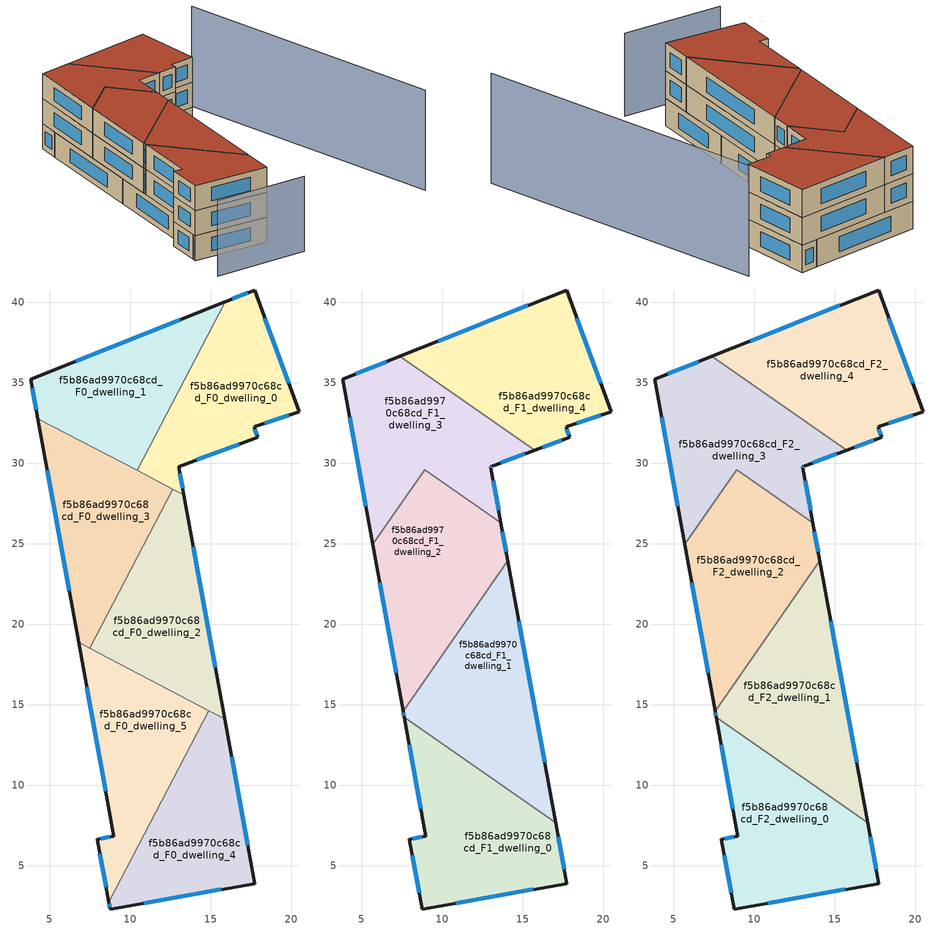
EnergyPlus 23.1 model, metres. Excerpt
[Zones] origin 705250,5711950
f5b86ad9970c68cd_F0_dwelling_0
 floor ground (EU_floor_Construction): 17.73,40.75 20.5,33.2 17.7,32.27 17.92,31.6 13.01,29.79 13.33,28.02 10.43,29.54 15.91,40.02 z0
 wall outside (EU_wall_Construction): 13.33,28.02 13.01,29.79 17.92,31.6 17.7,32.27 20.5,33.2 17.73,40.75 15.91,40.02 z0:3
 wall to f5b86ad9970c68cd_F0_dwelling_1 (EU_wall_Construction): 15.91,40.02 10.43,29.54 z0:3
 wall to f5b86ad9970c68cd_F0_dwelling_3 (EU_wall_Construction): 10.43,29.54 12.66,28.38 z0:3
 wall to f5b86ad9970c68cd_F0_dwelling_2 (EU_wall_Construction): 12.66,28.38 13.33,28.02 z0:3
 window (EU_Window_Construction): 13.26,28.43 13.08,29.38 / 17.31,40.58 16.33,40.19 / 19.86,34.94 18.37,39 / 18.35,32.48 19.85,32.98 / 17.87,31.75 17.75,32.11 / 14.15,30.21 16.78,31.18 z0.69:2.31
f5b86ad9970c68cd_F0_dwelling_1
 floor ground (EU_floor_Construction): 15.91,40.02 10.43,29.54 4.28,32.76 3.83,35.22 z0
 wall outside (EU_wall_Construction): 15.91,40.02 3.83,35.22 4.28,32.76 z0:3
 wall to f5b86ad9970c68cd_F0_dwelling_3 (EU_wall_Construction): 4.28,32.76 10.43,29.54 z0:3
 window (EU_Window_Construction): 3.94,34.65 4.18,33.33 / 13.11,38.91 6.63,36.33 z0.69:2.31
f5b86ad9970c68cd_F0_dwelling_2
 floor ground (EU_floor_Construction): 13.33,28.02 15.88,14.12 7.49,18.51 12.66,28.38 z0
 wall outside (EU_wall_Construction): 15.88,14.12 13.33,28.02 z0:3
 wall to f5b86ad9970c68cd_F0_dwelling_3 (EU_wall_Construction): 12.66,28.38 7.49,18.51 z0:3
 wall to f5b86ad9970c68cd_F0_dwelling_5 (EU_wall_Construction): 7.49,18.51 14.89,14.64 z0:3
 wall to f5b86ad9970c68cd_F0_dwelling_4 (EU_wall_Construction): 14.89,14.64 15.88,14.12 z0:3
 window (EU_Window_Construction): 15.29,17.34 13.92,24.81 z0.69:2.31
f5b86ad9970c68cd_F0_dwelling_3
 floor ground (EU_floor_Construction): 12.66,28.38 7.49,18.51 6.81,18.87 4.28,32.76 z0
 wall outside (EU_wall_Construction): 4.28,32.76 6.81,18.87 z0:3
 wall to f5b86ad9970c68cd_F0_dwelling_5 (EU_wall_Construction): 6.81,18.87 7.49,18.51 z0:3
 window (EU_Window_Construction): 4.87,29.54 6.22,22.08 z0.69:2.31
f5b86ad9970c68cd_F0_dwelling_4
 floor ground (EU_floor_Construction): 15.88,14.12 17.75,3.9 8.76,2.32 8.68,2.75 14.89,14.64 z0
 wall outside (EU_wall_Construction): 8.68,2.75 8.76,2.32 17.75,3.9 15.88,14.12 z0:3
 wall to f5b86ad9970c68cd_F0_dwelling_5 (EU_wall_Construction): 14.89,14.64 8.68,2.75 z0:3
 window (EU_Window_Construction): 17.32,6.26 16.31,11.76 / 10.84,2.68 15.67,3.53 / 8.7,2.65 8.74,2.42 z0.69:2.31
f5b86ad9970c68cd_F0_dwelling_5
 floor ground (EU_floor_Construction): 14.89,14.64 8.68,2.75 7.95,6.65 8.99,6.84 6.81,18.87 z0
 wall outside (EU_wall_Construction): 6.81,18.87 8.99,6.84 7.95,6.65 8.68,2.75 z0:3
 window (EU_Window_Construction): 8.12,5.75 8.51,3.65 / 8.75,6.8 8.19,6.7 / 7.31,16.08 8.49,9.62 z0.69:2.31
f5b86ad9970c68cd_F1_dwelling_0
 floor to f5b86ad9970c68cd_F0_dwelling_4 (EU_floor_Construction): 17.06,7.68 17.75,3.9 8.76,2.32 8.68,2.75 12.8,10.64 z3
 floor to f5b86ad9970c68cd_F0_dwelling_5 (EU_floor_Construction): 12.8,10.64 8.68,2.75 7.95,6.65 8.99,6.84 7.65,14.22 z3
 wall outside (EU_wall_Construction): 7.65,14.22 8.99,6.84 7.95,6.65 8.76,2.32 17.75,3.9 17.06,7.68 z3:6
 wall to f5b86ad9970c68cd_F1_dwelling_1 (EU_wall_Construction): 17.06,7.68 7.65,14.22 z3:6
 window (EU_Window_Construction): 17.59,4.77 17.22,6.8 / 10.84,2.68 15.67,3.53 / 8.14,5.65 8.57,3.32 / 8.75,6.8 8.19,6.7 / 7.96,12.51 8.68,8.55 z3.69:5.31
f5b86ad9970c68cd_F1_dwelling_1
 floor to f5b86ad9970c68cd_F0_dwelling_2 (EU_floor_Construction): 14.08,23.94 15.88,14.12 9.55,17.43 z3
 floor to f5b86ad9970c68cd_F0_dwelling_4 (EU_floor_Construction): 15.88,14.12 17.06,7.68 12.8,10.64 14.89,14.64 z3
 floor to f5b86ad9970c68cd_F0_dwelling_5 (EU_floor_Construction): 14.89,14.64 12.8,10.64 7.65,14.22 7.58,14.6 9.55,17.43 z3
 wall outside (EU_wall_Construction): 17.06,7.68 14.08,23.94 / 7.58,14.59 7.65,14.22 z3:6
 wall to f5b86ad9970c68cd_F1_dwelling_2 (EU_wall_Construction): 14.08,23.94 7.58,14.59 z3:6
 window (EU_Window_Construction): 16.37,11.44 14.77,20.18 / 7.6,14.51 7.64,14.3 z3.69:5.31
f5b86ad9970c68cd_F1_dwelling_2
 floor to f5b86ad9970c68cd_F0_dwelling_3 (EU_floor_Construction): 12.12,27.35 7.49,18.51 6.81,18.87 5.7,24.96 8.91,29.58 z3
 floor to f5b86ad9970c68cd_F0_dwelling_2 (EU_floor_Construction): 13.65,26.29 14.08,23.94 9.55,17.43 7.49,18.51 12.12,27.35 z3
 floor to f5b86ad9970c68cd_F0_dwelling_5 (EU_floor_Construction): 9.55,17.43 7.58,14.6 6.81,18.87 z3
 wall outside (EU_wall_Construction): 5.7,24.96 7.58,14.59 / 14.08,23.94 13.65,26.29 z3:6
 wall to f5b86ad9970c68cd_F1_dwelling_3 (EU_wall_Construction): 13.65,26.29 8.91,29.58 5.7,24.96 z3:6
 window (EU_Window_Construction): 6.13,22.56 7.15,16.99 / 13.98,24.49 13.75,25.75 z3.69:5.31
f5b86ad9970c68cd_F1_dwelling_3
 floor to f5b86ad9970c68cd_F0_dwelling_1 (EU_floor_Construction): 12.33,33.18 10.43,29.54 4.28,32.76 3.83,35.22 7.37,36.62 z3
 floor to f5b86ad9970c68cd_F0_dwelling_0 (EU_floor_Construction): 15.75,30.8 13.01,29.79 13.02,29.71 13.33,28.02 10.43,29.54 12.33,33.18 z3
 floor to f5b86ad9970c68cd_F0_dwelling_3 (EU_floor_Construction): 12.66,28.38 12.12,27.35 8.91,29.58 5.7,24.96 4.28,32.76 z3
 floor to f5b86ad9970c68cd_F0_dwelling_2 (EU_floor_Construction): 13.33,28.02 13.65,26.29 12.12,27.35 12.66,28.38 z3
 wall outside (EU_wall_Construction): 7.37,36.62 3.83,35.22 5.7,24.96 / 13.65,26.29 13.02,29.71 13.01,29.79 15.75,30.8 z3:6
 wall to f5b86ad9970c68cd_F1_dwelling_4 (EU_wall_Construction): 15.75,30.8 7.37,36.62 z3:6
 window (EU_Window_Construction): 4.27,32.84 5.27,27.33 / 6.55,36.3 4.65,35.54 / 13.64,30.02 15.12,30.56 / 13.02,29.73 13.01,29.77 / 13.51,27.08 13.17,28.92 z3.69:5.31
f5b86ad9970c68cd_F1_dwelling_4
 floor to f5b86ad9970c68cd_F0_dwelling_0 (EU_floor_Construction): 17.73,40.75 20.5,33.2 17.7,32.27 17.92,31.6 15.75,30.8 12.33,33.18 15.91,40.02 z3
 floor to f5b86ad9970c68cd_F0_dwelling_1 (EU_floor_Construction): 15.91,40.02 12.33,33.18 7.37,36.62 z3
 wall outside (EU_wall_Construction): 15.75,30.8 17.92,31.6 17.7,32.27 20.5,33.2 17.73,40.75 7.37,36.62 z3:6
 window (EU_Window_Construction): 19.86,34.94 18.37,39 / 18.35,32.48 19.85,32.98 / 17.87,31.75 17.75,32.11 / 16.25,30.98 17.42,31.41 / 15.33,39.79 9.77,37.58 z3.69:5.31
f5b86ad9970c68cd_F2_dwelling_0
 floor to f5b86ad9970c68cd_F1_dwelling_0 (EU_floor_Construction): 17.06,7.68 17.75,3.9 8.76,2.32 7.95,6.65 8.99,6.84 7.65,14.22 z6
 wall outside (EU_wall_Construction): 7.65,14.22 8.99,6.84 7.95,6.65 8.76,2.32 17.75,3.9 17.06,7.68 z6:9
 wall to f5b86ad9970c68cd_F2_dwelling_1 (EU_wall_Construction): 17.06,7.68 7.65,14.22 z6:9
 window (EU_Window_Construction): 17.59,4.77 17.22,6.8 / 10.84,2.68 15.67,3.53 / 8.14,5.65 8.57,3.32 / 8.75,6.8 8.19,6.7 / 7.96,12.51 8.68,8.55 z6.69:8.31
 roof outside (EU_roof_Construction): 17.75,3.9 17.06,7.68 7.65,14.22 8.99,6.84 7.95,6.65 8.76,2.32 z9
f5b86ad9970c68cd_F2_dwelling_1
 floor to f5b86ad9970c68cd_F1_dwelling_1 (EU_floor_Construction): 14.08,23.94 17.06,7.68 7.65,14.22 7.58,14.59 z6
 wall outside (EU_wall_Construction): 17.06,7.68 14.08,23.94 / 7.58,14.59 7.65,14.22 z6:9
 wall to f5b86ad9970c68cd_F2_dwelling_2 (EU_wall_Construction): 14.08,23.94 7.58,14.59 z6:9
 window (EU_Window_Construction): 16.37,11.44 14.77,20.18 / 7.6,14.51 7.64,14.3 z6.69:8.31
 roof outside (EU_roof_Construction): 17.06,7.68 14.08,23.94 7.58,14.59 7.65,14.22 z9
f5b86ad9970c68cd_F2_dwelling_2
 floor to f5b86ad9970c68cd_F1_dwelling_2 (EU_floor_Construction): 13.65,26.29 14.08,23.94 7.58,14.59 5.7,24.96 8.91,29.58 z6
 wall outside (EU_wall_Construction): 5.7,24.96 7.58,14.59 / 14.08,23.94 13.65,26.29 z6:9
 wall to f5b86ad9970c68cd_F2_dwelling_3 (EU_wall_Construction): 13.65,26.29 8.91,29.58 5.7,24.96 z6:9
 window (EU_Window_Construction): 6.13,22.56 7.15,16.99 / 13.98,24.49 13.75,25.75 z6.69:8.31
 roof outside (EU_roof_Construction): 7.58,14.59 14.08,23.94 13.65,26.29 8.91,29.58 5.7,24.96 z9
f5b86ad9970c68cd_F2_dwelling_3
 floor to f5b86ad9970c68cd_F1_dwelling_3 (EU_floor_Construction): 15.75,30.8 13.01,29.79 13.02,29.71 13.65,26.29 8.91,29.58 5.7,24.96 3.83,35.22 7.37,36.62 z6
 wall outside (EU_wall_Construction): 7.37,36.62 3.83,35.22 5.7,24.96 / 13.65,26.29 13.02,29.71 13.01,29.79 15.75,30.8 z6:9
 wall to f5b86ad9970c68cd_F2_dwelling_4 (EU_wall_Construction): 15.75,30.8 7.37,36.62 z6:9
 window (EU_Window_Construction): 4.27,32.84 5.27,27.33 / 6.55,36.3 4.65,35.54 / 13.64,30.02 15.12,30.56 / 13.02,29.73 13.01,29.77 / 13.51,27.08 13.17,28.92 z6.69:8.31
 roof outside (EU_roof_Construction): 13.65,26.29 13.02,29.71 13.01,29.79 15.75,30.8 7.37,36.62 3.83,35.22 5.7,24.96 8.91,29.58 z9
f5b86ad9970c68cd_F2_dwelling_4
 floor to f5b86ad9970c68cd_F1_dwelling_4 (EU_floor_Construction): 17.73,40.75 20.5,33.2 17.7,32.27 17.92,31.6 15.75,30.8 7.37,36.62 z6
 wall outside (EU_wall_Construction): 15.75,30.8 17.92,31.6 17.7,32.27 20.5,33.2 17.73,40.75 7.37,36.62 z6:9
 window (EU_Window_Construction): 19.86,34.94 18.37,39 / 18.35,32.48 19.85,32.98 / 17.87,31.75 17.75,32.11 / 16.25,30.98 17.42,31.41 / 15.33,39.79 9.77,37.58 z6.69:8.31
 roof outside (EU_roof_Construction): 20.5,33.2 17.73,40.75 7.37,36.62 15.75,30.8 17.92,31.6 17.7,32.27 z9
shading: 9.61,-2.17 20.71,0.34 z0:9; 38.7,10.12 22.94,39.54 z0:12
[Building]
EU S2 Campaign: North Axis=0; Terrain=City; Solar Distribution=FullExterior
[Site:Location]
London: Latitude=51.5; Longitude=-0.5; Time Zone=0; Elevation=25
[SizingPeriod:WeatherFileDays]
AnnualSizingPeriod: Begin Month=1; Begin Day of Month=1; End Month=12; End Day of Month=31; Day of Week for Start Day=Monday; Use Weather File Daylight Saving Period=No; Use Weather File Rain and Snow Indicators=No
[MATERIAL]
EU_InternalMass_Material: Roughness=MediumRough; Thickness=0.1; Conductivity=1; Density=1800; Specific Heat=900; Thermal Absorptance=0.9; Solar Absorptance=0.7; Visible Absorptance=0.7
[MATERIAL:NOMASS] Roughness=MediumRough; Thermal Absorptance=0.9; Solar Absorptance=0.7; Visible Absorptance=0.7
Name | Thermal Resistance
EU_wall_NoMass | 0.635353
EU_roof_NoMass | 0.675062
EU_floor_NoMass | 1.96382
[WINDOWMATERIAL:SIMPLEGLAZINGSYSTEM]
EU_Window_SimpleGlazing: UFactor=2.96269; Solar Heat Gain Coefficient=0.76; Visible Transmittance=0.76
[CONSTRUCTION]
EU_wall_Construction: EU_wall_NoMass
EU_roof_Construction: EU_roof_NoMass
EU_floor_Construction: EU_floor_NoMass
EU_Window_Construction: EU_Window_SimpleGlazing
EU_InternalMass_Construction: EU_InternalMass_Material
[ZONE] Type=1; Multiplier=1; Ceiling Height=autocalculate; Floor Area=autocalculate; Part of Total Floor Area=Yes
Name | Volume
f5b86ad9970c68cd_F0_dwelling_0 | 170.86
f5b86ad9970c68cd_F1_dwelling_0; f5b86ad9970c68cd_F2_dwelling_0 | 205.016
f5b86ad9970c68cd_F0_dwelling_1 | 170.844
f5b86ad9970c68cd_F1_dwelling_1; f5b86ad9970c68cd_F2_dwelling_1 | 205.003
f5b86ad9970c68cd_F0_dwelling_2 | 170.847
f5b86ad9970c68cd_F1_dwelling_2; f5b86ad9970c68cd_F2_dwelling_2 | 205.02
f5b86ad9970c68cd_F0_dwelling_3 | 170.852
f5b86ad9970c68cd_F1_dwelling_3; f5b86ad9970c68cd_F2_dwelling_3 | 205.042
f5b86ad9970c68cd_F0_dwelling_4 | 170.838
f5b86ad9970c68cd_F1_dwelling_4; f5b86ad9970c68cd_F2_dwelling_4 | 205.014
f5b86ad9970c68cd_F0_dwelling_5 | 170.849
[INTERNALMASS] Construction=EU_InternalMass_Construction
Name | Zone or ZoneList | Surface Area
f5b86ad9970c68cd_F0_dwelling_0_EU_InternalMass | f5b86ad9970c68cd_F0_dwelling_0 | 56.9533
f5b86ad9970c68cd_F0_dwelling_1_EU_InternalMass | f5b86ad9970c68cd_F0_dwelling_1 | 56.9479
f5b86ad9970c68cd_F0_dwelling_2_EU_InternalMass | f5b86ad9970c68cd_F0_dwelling_2 | 56.9488
f5b86ad9970c68cd_F0_dwelling_3_EU_InternalMass | f5b86ad9970c68cd_F0_dwelling_3 | 56.9506
f5b86ad9970c68cd_F0_dwelling_4_EU_InternalMass | f5b86ad9970c68cd_F0_dwelling_4 | 56.946
f5b86ad9970c68cd_F0_dwelling_5_EU_InternalMass | f5b86ad9970c68cd_F0_dwelling_5 | 56.9495
f5b86ad9970c68cd_F1_dwelling_0_EU_InternalMass | f5b86ad9970c68cd_F1_dwelling_0 | 68.3373
f5b86ad9970c68cd_F1_dwelling_1_EU_InternalMass | f5b86ad9970c68cd_F1_dwelling_1 | 68.3394
f5b86ad9970c68cd_F1_dwelling_2_EU_InternalMass | f5b86ad9970c68cd_F1_dwelling_2 | 68.3405
f5b86ad9970c68cd_F1_dwelling_3_EU_InternalMass | f5b86ad9970c68cd_F1_dwelling_3 | 68.3471
f5b86ad9970c68cd_F1_dwelling_4_EU_InternalMass | f5b86ad9970c68cd_F1_dwelling_4 | 68.3405
f5b86ad9970c68cd_F2_dwelling_0_EU_InternalMass | f5b86ad9970c68cd_F2_dwelling_0 | 68.3373
f5b86ad9970c68cd_F2_dwelling_1_EU_InternalMass | f5b86ad9970c68cd_F2_dwelling_1 | 68.3394
f5b86ad9970c68cd_F2_dwelling_2_EU_InternalMass | f5b86ad9970c68cd_F2_dwelling_2 | 68.3405
f5b86ad9970c68cd_F2_dwelling_3_EU_InternalMass | f5b86ad9970c68cd_F2_dwelling_3 | 68.3471
f5b86ad9970c68cd_F2_dwelling_4_EU_InternalMass | f5b86ad9970c68cd_F2_dwelling_4 | 68.3405
[OTHEREQUIPMENT] Fuel Type=Electricity; Design Level Calculation Method=Watts/Area; Power per Zone Floor Area=1; Fraction Latent=0; Fraction Radiant=0; Fraction Lost=0; Carbon Dioxide Generation Rate=0; EndUse Subcategory=EU_Step8_InternalGains
Name | Zone or ZoneList or Space or SpaceList | Schedule
EU_Step8_InternalGain_f5b86ad9970c68cd_F0_dwelling_0_f000 | f5b86ad9970c68cd_F0_dwelling_0 | EU_Step8_GainSchedule_f5b86ad9970c68cd_F0_dwelling_0_f000
EU_Step8_InternalGain_f5b86ad9970c68cd_F0_dwelling_1_f000 | f5b86ad9970c68cd_F0_dwelling_1 | EU_Step8_GainSchedule_f5b86ad9970c68cd_F0_dwelling_1_f000
EU_Step8_InternalGain_f5b86ad9970c68cd_F0_dwelling_2_f000 | f5b86ad9970c68cd_F0_dwelling_2 | EU_Step8_GainSchedule_f5b86ad9970c68cd_F0_dwelling_2_f000
EU_Step8_InternalGain_f5b86ad9970c68cd_F0_dwelling_3_f000 | f5b86ad9970c68cd_F0_dwelling_3 | EU_Step8_GainSchedule_f5b86ad9970c68cd_F0_dwelling_3_f000
EU_Step8_InternalGain_f5b86ad9970c68cd_F0_dwelling_4_f000 | f5b86ad9970c68cd_F0_dwelling_4 | EU_Step8_GainSchedule_f5b86ad9970c68cd_F0_dwelling_4_f000
EU_Step8_InternalGain_f5b86ad9970c68cd_F0_dwelling_5_f000 | f5b86ad9970c68cd_F0_dwelling_5 | EU_Step8_GainSchedule_f5b86ad9970c68cd_F0_dwelling_5_f000
EU_Step8_InternalGain_f5b86ad9970c68cd_F1_dwelling_0_f000 | f5b86ad9970c68cd_F1_dwelling_0 | EU_Step8_GainSchedule_f5b86ad9970c68cd_F1_dwelling_0_f000
EU_Step8_InternalGain_f5b86ad9970c68cd_F1_dwelling_1_f000 | f5b86ad9970c68cd_F1_dwelling_1 | EU_Step8_GainSchedule_f5b86ad9970c68cd_F1_dwelling_1_f000
EU_Step8_InternalGain_f5b86ad9970c68cd_F1_dwelling_2_f000 | f5b86ad9970c68cd_F1_dwelling_2 | EU_Step8_GainSchedule_f5b86ad9970c68cd_F1_dwelling_2_f000
EU_Step8_InternalGain_f5b86ad9970c68cd_F1_dwelling_3_f000 | f5b86ad9970c68cd_F1_dwelling_3 | EU_Step8_GainSchedule_f5b86ad9970c68cd_F1_dwelling_3_f000
EU_Step8_InternalGain_f5b86ad9970c68cd_F1_dwelling_4_f000 | f5b86ad9970c68cd_F1_dwelling_4 | EU_Step8_GainSchedule_f5b86ad9970c68cd_F1_dwelling_4_f000
EU_Step8_InternalGain_f5b86ad9970c68cd_F2_dwelling_0_f000 | f5b86ad9970c68cd_F2_dwelling_0 | EU_Step8_GainSchedule_f5b86ad9970c68cd_F2_dwelling_0_f000
EU_Step8_InternalGain_f5b86ad9970c68cd_F2_dwelling_1_f000 | f5b86ad9970c68cd_F2_dwelling_1 | EU_Step8_GainSchedule_f5b86ad9970c68cd_F2_dwelling_1_f000
EU_Step8_InternalGain_f5b86ad9970c68cd_F2_dwelling_2_f000 | f5b86ad9970c68cd_F2_dwelling_2 | EU_Step8_GainSchedule_f5b86ad9970c68cd_F2_dwelling_2_f000
EU_Step8_InternalGain_f5b86ad9970c68cd_F2_dwelling_3_f000 | f5b86ad9970c68cd_F2_dwelling_3 | EU_Step8_GainSchedule_f5b86ad9970c68cd_F2_dwelling_3_f000
EU_Step8_InternalGain_f5b86ad9970c68cd_F2_dwelling_4_f000 | f5b86ad9970c68cd_F2_dwelling_4 | EU_Step8_GainSchedule_f5b86ad9970c68cd_F2_dwelling_4_f000
[ZONEVENTILATION:DESIGNFLOWRATE] Schedule=EU_AlwaysOn; Design Flow Rate Calculation Method=AirChanges/Hour; Air Changes per Hour=0.555504; Ventilation Type=Natural; Fan Pressure Rise=0; Fan Total Efficiency=1; Constant Term Coefficient=1; Temperature Term Coefficient=0; Velocity Term Coefficient=0; Velocity Squared Term Coefficient=0; Minimum Indoor Temperature=-100; Maximum Indoor Temperature=100; Delta Temperature=-100; Minimum Outdoor Temperature=-100; Maximum Outdoor Temperature=100; Maximum Wind Speed=40
Name | Zone or ZoneList or Space or SpaceList
EU_ConstantAir_f5b86ad9970c68cd_F0_dwelling_0 | f5b86ad9970c68cd_F0_dwelling_0
EU_ConstantAir_f5b86ad9970c68cd_F0_dwelling_1 | f5b86ad9970c68cd_F0_dwelling_1
EU_ConstantAir_f5b86ad9970c68cd_F0_dwelling_2 | f5b86ad9970c68cd_F0_dwelling_2
EU_ConstantAir_f5b86ad9970c68cd_F0_dwelling_3 | f5b86ad9970c68cd_F0_dwelling_3
EU_ConstantAir_f5b86ad9970c68cd_F0_dwelling_4 | f5b86ad9970c68cd_F0_dwelling_4
EU_ConstantAir_f5b86ad9970c68cd_F0_dwelling_5 | f5b86ad9970c68cd_F0_dwelling_5
EU_ConstantAir_f5b86ad9970c68cd_F1_dwelling_0 | f5b86ad9970c68cd_F1_dwelling_0
EU_ConstantAir_f5b86ad9970c68cd_F1_dwelling_1 | f5b86ad9970c68cd_F1_dwelling_1
EU_ConstantAir_f5b86ad9970c68cd_F1_dwelling_2 | f5b86ad9970c68cd_F1_dwelling_2
EU_ConstantAir_f5b86ad9970c68cd_F1_dwelling_3 | f5b86ad9970c68cd_F1_dwelling_3
EU_ConstantAir_f5b86ad9970c68cd_F1_dwelling_4 | f5b86ad9970c68cd_F1_dwelling_4
EU_ConstantAir_f5b86ad9970c68cd_F2_dwelling_0 | f5b86ad9970c68cd_F2_dwelling_0
EU_ConstantAir_f5b86ad9970c68cd_F2_dwelling_1 | f5b86ad9970c68cd_F2_dwelling_1
EU_ConstantAir_f5b86ad9970c68cd_F2_dwelling_2 | f5b86ad9970c68cd_F2_dwelling_2
EU_ConstantAir_f5b86ad9970c68cd_F2_dwelling_3 | f5b86ad9970c68cd_F2_dwelling_3
EU_ConstantAir_f5b86ad9970c68cd_F2_dwelling_4 | f5b86ad9970c68cd_F2_dwelling_4
[HVACTEMPLATE:THERMOSTAT] Constant Heating Setpoint=20; Constant Cooling Setpoint=50
EU_HeatOnly_f5b86ad9970c68cd_F0_dwelling_0; EU_HeatOnly_f5b86ad9970c68cd_F0_dwelling_1; EU_HeatOnly_f5b86ad9970c68cd_F0_dwelling_2; EU_HeatOnly_f5b86ad9970c68cd_F0_dwelling_3; EU_HeatOnly_f5b86ad9970c68cd_F0_dwelling_4; EU_HeatOnly_f5b86ad9970c68cd_F0_dwelling_5; EU_HeatOnly_f5b86ad9970c68cd_F1_dwelling_0; EU_HeatOnly_f5b86ad9970c68cd_F1_dwelling_1; EU_HeatOnly_f5b86ad9970c68cd_F1_dwelling_2; EU_HeatOnly_f5b86ad9970c68cd_F1_dwelling_3; EU_HeatOnly_f5b86ad9970c68cd_F1_dwelling_4; EU_HeatOnly_f5b86ad9970c68cd_F2_dwelling_0; EU_HeatOnly_f5b86ad9970c68cd_F2_dwelling_1; EU_HeatOnly_f5b86ad9970c68cd_F2_dwelling_2; EU_HeatOnly_f5b86ad9970c68cd_F2_dwelling_3; EU_HeatOnly_f5b86ad9970c68cd_F2_dwelling_4
[HVACTEMPLATE:ZONE:IDEALLOADSAIRSYSTEM] System Availability Schedule=EU_AlwaysOn; Maximum Heating Supply Air Temperature=50; Minimum Cooling Supply Air Temperature=13; Maximum Heating Supply Air Humidity Ratio=0.0156; Minimum Cooling Supply Air Humidity Ratio=0.0077; Heating Limit=NoLimit; Cooling Limit=NoLimit; Heating Availability Schedule=EU_AlwaysOn; Cooling Availability Schedule=EU_CoolingOff; Dehumidification Control Type=ConstantSensibleHeatRatio; Cooling Sensible Heat Ratio=0.7; Dehumidification Setpoint=60; Humidification Control Type=None; Humidification Setpoint=30; Outdoor Air Method=None; Outdoor Air Flow Rate per Person=0.00944; Outdoor Air Flow Rate per Zone Floor Area=0; Outdoor Air Flow Rate per Zone=0; Demand Controlled Ventilation Type=None; Outdoor Air Economizer Type=NoEconomizer; Heat Recovery Type=None; Sensible Heat Recovery Effectiveness=0.7; Latent Heat Recovery Effectiveness=0.65
Name | Template Thermostat
f5b86ad9970c68cd_F0_dwelling_0 | EU_HeatOnly_f5b86ad9970c68cd_F0_dwelling_0
f5b86ad9970c68cd_F0_dwelling_1 | EU_HeatOnly_f5b86ad9970c68cd_F0_dwelling_1
f5b86ad9970c68cd_F0_dwelling_2 | EU_HeatOnly_f5b86ad9970c68cd_F0_dwelling_2
f5b86ad9970c68cd_F0_dwelling_3 | EU_HeatOnly_f5b86ad9970c68cd_F0_dwelling_3
f5b86ad9970c68cd_F0_dwelling_4 | EU_HeatOnly_f5b86ad9970c68cd_F0_dwelling_4
f5b86ad9970c68cd_F0_dwelling_5 | EU_HeatOnly_f5b86ad9970c68cd_F0_dwelling_5
f5b86ad9970c68cd_F1_dwelling_0 | EU_HeatOnly_f5b86ad9970c68cd_F1_dwelling_0
f5b86ad9970c68cd_F1_dwelling_1 | EU_HeatOnly_f5b86ad9970c68cd_F1_dwelling_1
f5b86ad9970c68cd_F1_dwelling_2 | EU_HeatOnly_f5b86ad9970c68cd_F1_dwelling_2
f5b86ad9970c68cd_F1_dwelling_3 | EU_HeatOnly_f5b86ad9970c68cd_F1_dwelling_3
f5b86ad9970c68cd_F1_dwelling_4 | EU_HeatOnly_f5b86ad9970c68cd_F1_dwelling_4
f5b86ad9970c68cd_F2_dwelling_0 | EU_HeatOnly_f5b86ad9970c68cd_F2_dwelling_0
f5b86ad9970c68cd_F2_dwelling_1 | EU_HeatOnly_f5b86ad9970c68cd_F2_dwelling_1
f5b86ad9970c68cd_F2_dwelling_2 | EU_HeatOnly_f5b86ad9970c68cd_F2_dwelling_2
f5b86ad9970c68cd_F2_dwelling_3 | EU_HeatOnly_f5b86ad9970c68cd_F2_dwelling_3
f5b86ad9970c68cd_F2_dwelling_4 | EU_HeatOnly_f5b86ad9970c68cd_F2_dwelling_4
[SIZING:ZONE] Zone Cooling Design Supply Air Temperature Input Method=SupplyAirTemperature; Zone Cooling Design Supply Air Temperature=13; Zone Heating Design Supply Air Temperature Input Method=SupplyAirTemperature; Zone Heating Design Supply Air Temperature=50; Zone Cooling Design Supply Air Humidity Ratio=0.008; Zone Heating Design Supply Air Humidity Ratio=0.008; Cooling Design Air Flow Method=DesignDay; Cooling Design Air Flow Rate=0; Cooling Minimum Air Flow per Zone Floor Area=0.000762; Cooling Minimum Air Flow=0; Cooling Minimum Air Flow Fraction=0.2; Heating Design Air Flow Method=DesignDay; Heating Design Air Flow Rate=0; Heating Maximum Air Flow per Zone Floor Area=0.002032; Heating Maximum Air Flow=0.141576; Heating Maximum Air Flow Fraction=0.3; Account for Dedicated Outdoor Air System=No; Dedicated Outdoor Air System Control Strategy=NeutralSupplyAir; Dedicated Outdoor Air Low Setpoint Temperature for Design=autosize; Dedicated Outdoor Air High Setpoint Temperature for Design=autosize; Zone Load Sizing Method=Sensible Load Only No Latent Load; Zone Latent Cooling Design Supply Air Humidity Ratio Input Method=HumidityRatioDifference; Zone Cooling Design Supply Air Humidity Ratio Difference=0.005; Zone Latent Heating Design Supply Air Humidity Ratio Input Method=HumidityRatioDifference; Zone Humidification Design Supply Air Humidity Ratio Difference=0.005
f5b86ad9970c68cd_F0_dwelling_0; f5b86ad9970c68cd_F0_dwelling_1; f5b86ad9970c68cd_F0_dwelling_2; f5b86ad9970c68cd_F0_dwelling_3; f5b86ad9970c68cd_F0_dwelling_4; f5b86ad9970c68cd_F0_dwelling_5; f5b86ad9970c68cd_F1_dwelling_0; f5b86ad9970c68cd_F1_dwelling_1; f5b86ad9970c68cd_F1_dwelling_2; f5b86ad9970c68cd_F1_dwelling_3; f5b86ad9970c68cd_F1_dwelling_4; f5b86ad9970c68cd_F2_dwelling_0; f5b86ad9970c68cd_F2_dwelling_1; f5b86ad9970c68cd_F2_dwelling_2; f5b86ad9970c68cd_F2_dwelling_3; f5b86ad9970c68cd_F2_dwelling_4
[SCHEDULE:CONSTANT]
Name | Hourly Value
EU_AlwaysOn | 1
EU_CoolingOff | 0
[SCHEDULE:FILE] Column Number=1; Rows to Skip at Top=0; Number of Hours of Data=8760; Column Separator=Comma; Interpolate to Timestep=No; Minutes per Item=60; Adjust Schedule for Daylight Savings=Yes
Name | File
EU_Step8_GainSchedule_f5b86ad9970c68cd_F0_dwelling_0_f000 | ../../schedules/f5b86ad9970c68cd/f5b86ad9970c68cd_F0_dwelling_0_f000_gain.csv
EU_Step8_GainSchedule_f5b86ad9970c68cd_F0_dwelling_1_f000 | ../../schedules/f5b86ad9970c68cd/f5b86ad9970c68cd_F0_dwelling_1_f000_gain.csv
EU_Step8_GainSchedule_f5b86ad9970c68cd_F0_dwelling_2_f000 | ../../schedules/f5b86ad9970c68cd/f5b86ad9970c68cd_F0_dwelling_2_f000_gain.csv
EU_Step8_GainSchedule_f5b86ad9970c68cd_F0_dwelling_3_f000 | ../../schedules/f5b86ad9970c68cd/f5b86ad9970c68cd_F0_dwelling_3_f000_gain.csv
EU_Step8_GainSchedule_f5b86ad9970c68cd_F0_dwelling_4_f000 | ../../schedules/f5b86ad9970c68cd/f5b86ad9970c68cd_F0_dwelling_4_f000_gain.csv
EU_Step8_GainSchedule_f5b86ad9970c68cd_F0_dwelling_5_f000 | ../../schedules/f5b86ad9970c68cd/f5b86ad9970c68cd_F0_dwelling_5_f000_gain.csv
EU_Step8_GainSchedule_f5b86ad9970c68cd_F1_dwelling_0_f000 | ../../schedules/f5b86ad9970c68cd/f5b86ad9970c68cd_F1_dwelling_0_f000_gain.csv
EU_Step8_GainSchedule_f5b86ad9970c68cd_F1_dwelling_1_f000 | ../../schedules/f5b86ad9970c68cd/f5b86ad9970c68cd_F1_dwelling_1_f000_gain.csv
EU_Step8_GainSchedule_f5b86ad9970c68cd_F1_dwelling_2_f000 | ../../schedules/f5b86ad9970c68cd/f5b86ad9970c68cd_F1_dwelling_2_f000_gain.csv
EU_Step8_GainSchedule_f5b86ad9970c68cd_F1_dwelling_3_f000 | ../../schedules/f5b86ad9970c68cd/f5b86ad9970c68cd_F1_dwelling_3_f000_gain.csv
EU_Step8_GainSchedule_f5b86ad9970c68cd_F1_dwelling_4_f000 | ../../schedules/f5b86ad9970c68cd/f5b86ad9970c68cd_F1_dwelling_4_f000_gain.csv
EU_Step8_GainSchedule_f5b86ad9970c68cd_F2_dwelling_0_f000 | ../../schedules/f5b86ad9970c68cd/f5b86ad9970c68cd_F2_dwelling_0_f000_gain.csv
EU_Step8_GainSchedule_f5b86ad9970c68cd_F2_dwelling_1_f000 | ../../schedules/f5b86ad9970c68cd/f5b86ad9970c68cd_F2_dwelling_1_f000_gain.csv
EU_Step8_GainSchedule_f5b86ad9970c68cd_F2_dwelling_2_f000 | ../../schedules/f5b86ad9970c68cd/f5b86ad9970c68cd_F2_dwelling_2_f000_gain.csv
EU_Step8_GainSchedule_f5b86ad9970c68cd_F2_dwelling_3_f000 | ../../schedules/f5b86ad9970c68cd/f5b86ad9970c68cd_F2_dwelling_3_f000_gain.csv
EU_Step8_GainSchedule_f5b86ad9970c68cd_F2_dwelling_4_f000 | ../../schedules/f5b86ad9970c68cd/f5b86ad9970c68cd_F2_dwelling_4_f000_gain.csv
